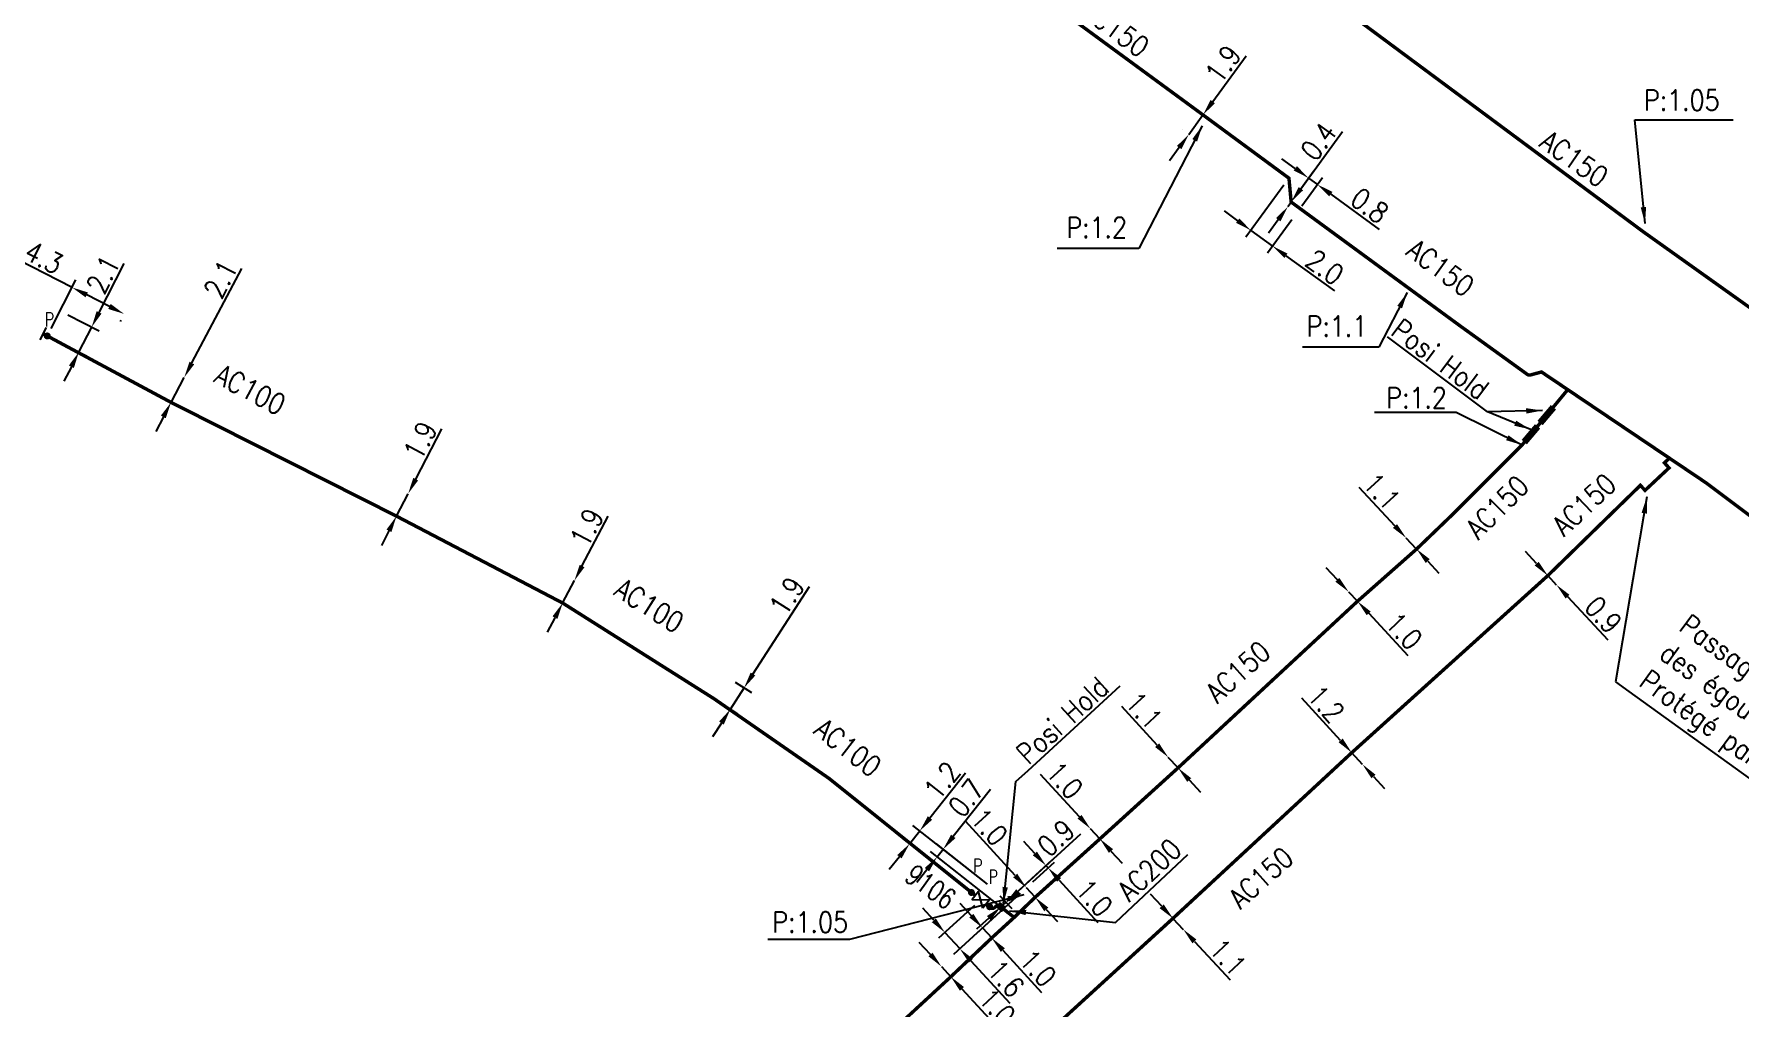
# Model space of a CAD drawing. Header units: millimetres. Extents: x 160996 to 162003, y 120996 to 122000.
# Drawn here: x 161123.2 to 161247.6, y 121717.1 to 121788.2 of the extents above; entities that cross this region are included whole.
import ezdxf
from ezdxf.enums import TextEntityAlignment as Align

# ---------------------------------------------------------------- set-up
doc = ezdxf.new("R2010")
doc.units = ezdxf.units.MM
doc.header["$PDMODE"] = 34
doc.linetypes.add('L_100_AP', pattern=[14, 10, -1.5, 1, -1.5])
doc.layers.get('0').update_dxf_attribs({"linetype": 'CONTINUOUS'})
doc.layers.get('Defpoints').update_dxf_attribs({"linetype": 'CONTINUOUS'})
for name, color, linetype in [('L_140', 3, 'CONTINUOUS'), ('L_300', 7, 'CONTINUOUS'), ('L_340', 7, 'CONTINUOUS'), ('L_400', 7, 'CONTINUOUS')]:
    doc.layers.add(name, color=color, linetype=linetype)
doc.styles.add('G_ROMANS', font='ROMANS.SHX', dxfattribs={"width": 0.75})
doc.styles.get("Standard").update_dxf_attribs({"font": 'romans.shx', "width": 0.85})
doc.dimstyles.get("Standard").update_dxf_attribs({"dimtxt": 1.5, "dimasz": 1.2, "dimexe": 0.625, "dimexo": 0.625, "dimgap": 0.25, "dimtad": 1, "dimdec": 1, "dimzin": 0, "dimdsep": 46, "dimtxsty": 'Standard', "dimcen": -0.5, "dimadec": 0, "dimazin": 0, "dimtfac": 1, "dimtdec": 1, "dimtmove": 0, "dimatfit": 3, "dimfxl": 0, "dimtolj": 1, "dimtzin": 0, "dimarcsym": 0})

# ---------------------------------------------------------------- blocks, each defined once
blk = doc.blocks.new('*D93')
at = {"layer": 'Defpoints', "color": 0, "linetype": 'Continuous', "transparency": 16777216}
for p in [(161129.75, 121767.75), (161129.81, 121767.85), (161124.15, 121766.14)]:
    blk.add_point(p, dxfattribs=at)
at = {"layer": 'L_340', "color": 0, "linetype": 'Continuous', "lineweight": -2, "transparency": 16777216}
for p, q in [((161125.96, 121769.68), (161122.03, 121771.69)), ((161124.44, 121766.69), (161126.24, 121770.24)), ((161128.69, 121768.29), (161127.03, 121769.14)), ((161129.52, 121767.29), (161129.47, 121767.19))]:
    blk.add_line(p, q, dxfattribs=at)
at = {"layer": 'L_340', "color": 0, "linetype": 'Continuous', "transparency": 16777216}
for points in [[(161127.12, 121769.31), (161126.94, 121768.96), (161125.96, 121769.68)], [(161128.78, 121768.47), (161128.59, 121768.11), (161129.75, 121767.75)]]:
    blk.add_solid(points, dxfattribs=at)
at = {"layer": 'L_340', "color": 0, "linetype": 'Continuous', "transparency": 16777216, "insert": (161123.89, 121771.86), "char_height": 1.5, "attachment_point": 5, "rotation": 332.9696}
blk.add_mtext('\\A1;4.3', dxfattribs=at)
blk = doc.blocks.new('*D94')
at = {"layer": 'Defpoints', "color": 0, "linetype": 'Continuous', "transparency": 16777216}
for p in [(161125.08, 121767.96), (161124.15, 121766.14), (161126.45, 121764.96)]:
    blk.add_point(p, dxfattribs=at)
at = {"layer": 'L_340', "color": 0, "linetype": 'Continuous', "lineweight": -2, "transparency": 16777216}
for p, q in [((161127.93, 121767.86), (161129.75, 121771.43)), ((161125.64, 121767.68), (161127.94, 121766.51)), ((161124.71, 121765.85), (161127.01, 121764.68)), ((161126.45, 121764.96), (161127.39, 121766.79)), ((161125.91, 121763.89), (161125.36, 121762.83))]:
    blk.add_line(p, q, dxfattribs=at)
at = {"layer": 'L_340', "color": 0, "linetype": 'Continuous', "transparency": 16777216}
for points in [[(161127.75, 121767.95), (161128.11, 121767.77), (161127.39, 121766.79)], [(161125.73, 121763.99), (161126.09, 121763.8), (161126.45, 121764.96)]]:
    blk.add_solid(points, dxfattribs=at)
at = {"layer": 'L_340', "color": 0, "linetype": 'Continuous', "transparency": 16777216, "insert": (161128.22, 121770.63), "char_height": 1.5, "attachment_point": 5, "rotation": 62.9696}
blk.add_mtext('\\A1;2.1', dxfattribs=at)
blk = doc.blocks.new('*D95')
at = {"layer": 'Defpoints', "color": 0, "linetype": 'Continuous', "transparency": 16777216}
for p in [(161134.14, 121763.11), (161134.14, 121763.11), (161133.18, 121761.29)]:
    blk.add_point(p, dxfattribs=at)
at = {"layer": 'L_140', "color": 0, "linetype": 'Continuous', "lineweight": -2, "transparency": 16777216}
for p, q in [((161134.7, 121764.17), (161138.34, 121771.06)), ((161133.18, 121761.29), (161134.14, 121763.11)), ((161132.62, 121760.23), (161132.06, 121759.17))]:
    blk.add_line(p, q, dxfattribs=at)
at = {"layer": 'L_140', "color": 0, "linetype": 'Continuous', "transparency": 16777216}
for points in [[(161134.52, 121764.26), (161134.87, 121764.07), (161134.14, 121763.11)], [(161132.44, 121760.33), (161132.79, 121760.14), (161133.18, 121761.29)]]:
    blk.add_solid(points, dxfattribs=at)
at = {"layer": 'L_140', "color": 0, "linetype": 'Continuous', "transparency": 16777216, "insert": (161136.8, 121770.29), "char_height": 1.5, "attachment_point": 5, "rotation": 62.1406}
blk.add_mtext('\\A1;2.1', dxfattribs=at)
blk = doc.blocks.new('*D96')
at = {"layer": 'Defpoints', "color": 0, "linetype": 'Continuous', "transparency": 16777216}
for p in [(161150.47, 121754.63), (161150.47, 121754.63), (161149.62, 121752.99)]:
    blk.add_point(p, dxfattribs=at)
at = {"layer": 'L_140', "color": 0, "linetype": 'Continuous', "lineweight": -2, "transparency": 16777216}
for p, q in [((161151.03, 121755.7), (161152.92, 121759.36)), ((161149.62, 121752.99), (161150.47, 121754.63)), ((161149.07, 121751.92), (161148.52, 121750.86))]:
    blk.add_line(p, q, dxfattribs=at)
at = {"layer": 'L_140', "color": 0, "linetype": 'Continuous', "transparency": 16777216}
for points in [[(161150.85, 121755.79), (161151.2, 121755.6), (161150.47, 121754.63)], [(161148.89, 121752.01), (161149.25, 121751.83), (161149.62, 121752.99)]]:
    blk.add_solid(points, dxfattribs=at)
at = {"layer": 'L_140', "color": 0, "linetype": 'Continuous', "transparency": 16777216, "insert": (161151.36, 121758.52), "char_height": 1.5, "attachment_point": 5, "rotation": 62.6291}
blk.add_mtext('\\A1;1.9', dxfattribs=at)
blk = doc.blocks.new('*D97')
at = {"layer": 'Defpoints', "color": 0, "linetype": 'Continuous', "transparency": 16777216}
for p in [(161162.6, 121748.29), (161162.6, 121748.29), (161161.74, 121746.65)]:
    blk.add_point(p, dxfattribs=at)
at = {"layer": 'L_140', "color": 0, "linetype": 'Continuous', "lineweight": -2, "transparency": 16777216}
for p, q in [((161163.15, 121749.35), (161165.07, 121753)), ((161161.74, 121746.65), (161162.6, 121748.29)), ((161161.18, 121745.58), (161160.62, 121744.52))]:
    blk.add_line(p, q, dxfattribs=at)
at = {"layer": 'L_140', "color": 0, "linetype": 'Continuous', "transparency": 16777216}
for points in [[(161162.98, 121749.44), (161163.33, 121749.26), (161162.6, 121748.29)], [(161161, 121745.68), (161161.36, 121745.49), (161161.74, 121746.65)]]:
    blk.add_solid(points, dxfattribs=at)
at = {"layer": 'L_140', "color": 0, "linetype": 'Continuous', "transparency": 16777216, "insert": (161163.5, 121752.17), "char_height": 1.5, "attachment_point": 5, "rotation": 62.3356}
blk.add_mtext('\\A1;1.9', dxfattribs=at)
blk = doc.blocks.new('*D98')
at = {"layer": 'Defpoints', "color": 0, "linetype": 'Continuous', "transparency": 16777216}
for p in [(161173.79, 121741.22), (161172.79, 121739.66), (161174.97, 121740.46)]:
    blk.add_point(p, dxfattribs=at)
at = {"layer": 'L_140', "color": 0, "linetype": 'Continuous', "lineweight": -2, "transparency": 16777216}
for p, q in [((161175.62, 121741.47), (161179.73, 121747.86)), ((161174.32, 121740.88), (161175.5, 121740.12)), ((161173.97, 121738.9), (161174.97, 121740.46)), ((161173.32, 121739.32), (161174.5, 121738.56)), ((161173.32, 121737.89), (161172.67, 121736.88))]:
    blk.add_line(p, q, dxfattribs=at)
at = {"layer": 'L_140', "color": 0, "linetype": 'Continuous', "transparency": 16777216}
for points in [[(161175.45, 121741.58), (161175.79, 121741.36), (161174.97, 121740.46)], [(161173.15, 121738), (161173.49, 121737.78), (161173.97, 121738.9)]]:
    blk.add_solid(points, dxfattribs=at)
at = {"layer": 'L_140', "color": 0, "linetype": 'Continuous', "transparency": 16777216, "insert": (161178.1, 121747.17), "char_height": 1.5, "attachment_point": 5, "rotation": 57.2525}
blk.add_mtext('\\A1;1.9', dxfattribs=at)
blk = doc.blocks.new('L_340_07')
at = {"color": 0, "linetype": 'Continuous', "const_width": 0.25, "flags": 128}
blk.add_lwpolyline([(0, 0), (0.35, 0)], dxfattribs=at)
at = {"color": 0, "linetype": 'Continuous', "flags": 128}
blk.add_lwpolyline([(0.35, -0.5), (0.35, 0.5)], dxfattribs=at)
at = {"color": 0, "linetype": 'Continuous', "width": 0.75, "flags": 3}
for tag, p in [('DEF_LEG', (0.72, -3.47)), ('DEF_COUP', (0.72, -5.97)), ('DEF_TYPE', (0.72, -8.47))]:
    blk.add_attdef(tag, text='', height=1.2, dxfattribs=at).set_placement(p, align=Align.MIDDLE)
blk = doc.blocks.new('*D365')
at = {"layer": 'Defpoints', "color": 0, "linetype": 'Continuous', "transparency": 16777216}
for p in [(161233.59, 121748.65), (161234.21, 121747.99), (161234.21, 121747.99)]:
    blk.add_point(p, dxfattribs=at)
at = {"layer": 'L_140', "color": 0, "linetype": 'Continuous', "lineweight": -2, "transparency": 16777216}
for p, q in [((161232.77, 121749.53), (161231.95, 121750.4)), ((161233.59, 121748.65), (161234.21, 121747.99)), ((161235.03, 121747.12), (161237.97, 121743.97))]:
    blk.add_line(p, q, dxfattribs=at)
at = {"layer": 'L_140', "color": 0, "linetype": 'Continuous', "transparency": 16777216}
for points in [[(161232.92, 121749.66), (161232.63, 121749.39), (161233.59, 121748.65)], [(161235.17, 121747.25), (161234.88, 121746.98), (161234.21, 121747.99)]]:
    blk.add_solid(points, dxfattribs=at)
at = {"layer": 'L_140', "color": 0, "linetype": 'Continuous', "transparency": 16777216, "insert": (161237.64, 121745.79), "char_height": 1.5, "attachment_point": 5, "rotation": 313.1009}
blk.add_mtext('\\A1;0.9', dxfattribs=at)
blk = doc.blocks.new('*D366')
at = {"layer": 'Defpoints', "color": 0, "linetype": 'Continuous', "transparency": 16777216}
for p in [(161206.25, 121723.64), (161207, 121722.84), (161207, 121722.84)]:
    blk.add_point(p, dxfattribs=at)
at = {"layer": 'L_140', "color": 0, "linetype": 'Continuous', "lineweight": -2, "transparency": 16777216}
for p, q in [((161205.43, 121724.52), (161204.61, 121725.4)), ((161206.25, 121723.64), (161207, 121722.84)), ((161207.82, 121721.96), (161210.42, 121719.16))]:
    blk.add_line(p, q, dxfattribs=at)
at = {"layer": 'L_140', "color": 0, "linetype": 'Continuous', "transparency": 16777216}
for points in [[(161205.58, 121724.66), (161205.28, 121724.38), (161206.25, 121723.64)], [(161207.96, 121722.1), (161207.67, 121721.82), (161207, 121722.84)]]:
    blk.add_solid(points, dxfattribs=at)
at = {"layer": 'L_140', "color": 0, "linetype": 'Continuous', "transparency": 16777216, "insert": (161210.26, 121720.8), "char_height": 1.5, "attachment_point": 5, "rotation": 312.9841}
blk.add_mtext('\\A1;1.1', dxfattribs=at)
blk = doc.blocks.new('*D383')
at = {"layer": 'Defpoints', "color": 0, "linetype": 'Continuous', "transparency": 16777216}
for p in [(161223.27, 121751.39), (161223.27, 121751.39), (161224.02, 121750.59)]:
    blk.add_point(p, dxfattribs=at)
at = {"layer": 'L_140', "color": 0, "linetype": 'Continuous', "lineweight": -2, "transparency": 16777216}
for p, q in [((161222.45, 121752.27), (161219.84, 121755.07)), ((161224.02, 121750.59), (161223.27, 121751.39)), ((161224.84, 121749.71), (161225.65, 121748.83))]:
    blk.add_line(p, q, dxfattribs=at)
at = {"layer": 'L_140', "color": 0, "linetype": 'Continuous', "transparency": 16777216}
for points in [[(161222.59, 121752.41), (161222.3, 121752.13), (161223.27, 121751.39)], [(161224.98, 121749.85), (161224.69, 121749.57), (161224.02, 121750.59)]]:
    blk.add_solid(points, dxfattribs=at)
at = {"layer": 'L_140', "color": 0, "linetype": 'Continuous', "transparency": 16777216, "insert": (161221.47, 121754.79), "char_height": 1.5, "attachment_point": 5, "rotation": 312.9905}
blk.add_mtext('\\A1;1.1', dxfattribs=at)
blk = doc.blocks.new('*D384')
at = {"layer": 'Defpoints', "color": 0, "linetype": 'Continuous', "transparency": 16777216}
for p in [(161219.06, 121747.47), (161219.06, 121747.47), (161219.71, 121746.78)]:
    blk.add_point(p, dxfattribs=at)
at = {"layer": 'L_140', "color": 0, "linetype": 'Continuous', "lineweight": -2, "transparency": 16777216}
for p, q in [((161218.24, 121748.35), (161217.42, 121749.23)), ((161219.06, 121747.47), (161219.71, 121746.78)), ((161220.53, 121745.9), (161223.38, 121742.83))]:
    blk.add_line(p, q, dxfattribs=at)
at = {"layer": 'L_140', "color": 0, "linetype": 'Continuous', "transparency": 16777216}
for points in [[(161218.39, 121748.48), (161218.09, 121748.21), (161219.06, 121747.47)], [(161220.67, 121746.03), (161220.38, 121745.76), (161219.71, 121746.78)]]:
    blk.add_solid(points, dxfattribs=at)
at = {"layer": 'L_140', "color": 0, "linetype": 'Continuous', "transparency": 16777216, "insert": (161223.09, 121744.61), "char_height": 1.5, "attachment_point": 5, "rotation": 312.9905}
blk.add_mtext('\\A1;1.0', dxfattribs=at)
blk = doc.blocks.new('*D385')
at = {"layer": 'Defpoints', "color": 0, "linetype": 'Continuous', "transparency": 16777216}
for p in [(161205.91, 121735.39), (161205.91, 121735.39), (161206.62, 121734.62)]:
    blk.add_point(p, dxfattribs=at)
at = {"layer": 'L_140', "color": 0, "linetype": 'Continuous', "lineweight": -2, "transparency": 16777216}
for p, q in [((161205.1, 121736.27), (161202.51, 121739.09)), ((161206.62, 121734.62), (161205.91, 121735.39)), ((161207.43, 121733.74), (161208.25, 121732.85))]:
    blk.add_line(p, q, dxfattribs=at)
at = {"layer": 'L_140', "color": 0, "linetype": 'Continuous', "transparency": 16777216}
for points in [[(161205.24, 121736.41), (161204.95, 121736.14), (161205.91, 121735.39)], [(161207.58, 121733.87), (161207.29, 121733.6), (161206.62, 121734.62)]]:
    blk.add_solid(points, dxfattribs=at)
at = {"layer": 'L_140', "color": 0, "linetype": 'Continuous', "transparency": 16777216, "insert": (161204.13, 121738.8), "char_height": 1.5, "attachment_point": 5, "rotation": 312.6316}
blk.add_mtext('\\A1;1.1', dxfattribs=at)
blk = doc.blocks.new('*D386')
at = {"layer": 'Defpoints', "color": 0, "linetype": 'Continuous', "transparency": 16777216}
for p in [(161200.24, 121730.17), (161200.24, 121730.17), (161200.92, 121729.44)]:
    blk.add_point(p, dxfattribs=at)
at = {"layer": 'L_140', "color": 0, "linetype": 'Continuous', "lineweight": -2, "transparency": 16777216}
for p, q in [((161199.43, 121731.06), (161196.6, 121734.15)), ((161200.92, 121729.44), (161200.24, 121730.17)), ((161201.73, 121728.55), (161202.54, 121727.67))]:
    blk.add_line(p, q, dxfattribs=at)
at = {"layer": 'L_140', "color": 0, "linetype": 'Continuous', "transparency": 16777216}
for points in [[(161199.58, 121731.19), (161199.29, 121730.92), (161200.24, 121730.17)], [(161201.88, 121728.69), (161201.58, 121728.42), (161200.92, 121729.44)]]:
    blk.add_solid(points, dxfattribs=at)
at = {"layer": 'L_140', "color": 0, "linetype": 'Continuous', "transparency": 16777216, "insert": (161198.35, 121733.72), "char_height": 1.5, "attachment_point": 5, "rotation": 312.5077}
blk.add_mtext('\\A1;1.0', dxfattribs=at)
blk = doc.blocks.new('*D387')
at = {"layer": 'Defpoints', "color": 0, "linetype": 'Continuous', "transparency": 16777216}
for p in [(161195.56, 121725.88), (161195.56, 121725.88), (161196.2, 121725.18)]:
    blk.add_point(p, dxfattribs=at)
at = {"layer": 'L_140', "color": 0, "linetype": 'Continuous', "lineweight": -2, "transparency": 16777216}
for p, q in [((161194.75, 121726.76), (161191.11, 121730.73)), ((161196.2, 121725.18), (161195.56, 121725.88)), ((161197.01, 121724.29), (161197.82, 121723.41))]:
    blk.add_line(p, q, dxfattribs=at)
at = {"layer": 'L_140', "color": 0, "linetype": 'Continuous', "transparency": 16777216}
for points in [[(161194.89, 121726.9), (161194.6, 121726.63), (161195.56, 121725.88)], [(161197.16, 121724.43), (161196.86, 121724.16), (161196.2, 121725.18)]]:
    blk.add_solid(points, dxfattribs=at)
at = {"layer": 'L_140', "color": 0, "linetype": 'Continuous', "transparency": 16777216, "insert": (161192.85, 121730.31), "char_height": 1.5, "attachment_point": 5, "rotation": 312.5077}
blk.add_mtext('\\A1;1.0', dxfattribs=at)
blk = doc.blocks.new('*D388')
at = {"layer": 'Defpoints', "color": 0, "linetype": 'Continuous', "transparency": 16777216}
for p in [(161189.49, 121728.68), (161193.21, 121725.75), (161194.67, 121723.71)]:
    blk.add_point(p, dxfattribs=at)
at = {"layer": 'L_140', "color": 0, "linetype": 'Continuous', "lineweight": -2, "transparency": 16777216}
for p, q in [((161190.23, 121729.63), (161192.94, 121733.06)), ((161194.18, 121724.1), (161188.56, 121728.52)), ((161192.72, 121726.14), (161189, 121729.07)), ((161189.05, 121728.13), (161189.49, 121728.68)), ((161188.31, 121727.19), (161187.57, 121726.25))]:
    blk.add_line(p, q, dxfattribs=at)
at = {"layer": 'L_140', "color": 0, "linetype": 'Continuous', "transparency": 16777216}
for points in [[(161190.07, 121729.75), (161190.39, 121729.5), (161189.49, 121728.68)], [(161188.15, 121727.32), (161188.47, 121727.07), (161189.05, 121728.13)]]:
    blk.add_solid(points, dxfattribs=at)
at = {"layer": 'L_140', "color": 0, "linetype": 'Continuous', "transparency": 16777216, "insert": (161191.17, 121732.43), "char_height": 1.5, "attachment_point": 5, "rotation": 51.7539}
blk.add_mtext('\\A1;0.7', dxfattribs=at)
blk = doc.blocks.new('*D389')
at = {"layer": 'Defpoints', "color": 0, "linetype": 'Continuous', "transparency": 16777216}
for p in [(161195.56, 121725.88), (161192.36, 121722.95), (161193.03, 121722.21)]:
    blk.add_point(p, dxfattribs=at)
at = {"layer": 'L_140', "color": 0, "linetype": 'Continuous', "lineweight": -2, "transparency": 16777216}
for p, q in [((161191.55, 121723.83), (161190.74, 121724.72)), ((161195.1, 121725.46), (161191.9, 121722.52)), ((161192.36, 121722.95), (161193.03, 121722.21)), ((161193.84, 121721.32), (161196.67, 121718.24))]:
    blk.add_line(p, q, dxfattribs=at)
at = {"layer": 'L_140', "color": 0, "linetype": 'Continuous', "transparency": 16777216}
for points in [[(161191.69, 121723.97), (161191.4, 121723.7), (161192.36, 121722.95)], [(161193.99, 121721.46), (161193.7, 121721.19), (161193.03, 121722.21)]]:
    blk.add_solid(points, dxfattribs=at)
at = {"layer": 'L_140', "color": 0, "linetype": 'Continuous', "transparency": 16777216, "insert": (161196.4, 121720.01), "char_height": 1.5, "attachment_point": 5, "rotation": 312.5077}
blk.add_mtext('\\A1;1.0', dxfattribs=at)
blk = doc.blocks.new('*D390')
at = {"layer": 'Defpoints', "color": 0, "linetype": 'Continuous', "transparency": 16777216}
for p in [(161187.79, 121730.03), (161192.23, 121725), (161193.21, 121725.75)]:
    blk.add_point(p, dxfattribs=at)
at = {"layer": 'L_300', "color": 0, "linetype": 'Continuous', "lineweight": -2, "transparency": 16777216}
for p, q in [((161188.53, 121730.97), (161191.12, 121734.26)), ((161187.04, 121729.08), (161187.79, 121730.03)), ((161192.72, 121726.14), (161187.29, 121730.41)), ((161191.74, 121725.38), (161186.55, 121729.47)), ((161186.3, 121728.14), (161185.56, 121727.2))]:
    blk.add_line(p, q, dxfattribs=at)
at = {"layer": 'L_300', "color": 0, "linetype": 'Continuous', "transparency": 16777216}
for points in [[(161188.37, 121731.09), (161188.69, 121730.84), (161187.79, 121730.03)], [(161186.14, 121728.26), (161186.46, 121728.02), (161187.04, 121729.08)]]:
    blk.add_solid(points, dxfattribs=at)
at = {"layer": 'L_300', "color": 0, "linetype": 'Continuous', "transparency": 16777216, "insert": (161189.41, 121733.7), "char_height": 1.5, "attachment_point": 5, "rotation": 51.7539}
blk.add_mtext('\\A1;1.2', dxfattribs=at)
blk = doc.blocks.new('*D391')
at = {"layer": 'Defpoints', "color": 0, "linetype": 'Continuous', "transparency": 16777216}
for p in [(161192.23, 121725), (161195.56, 121725.88), (161190.7, 121721.43)]:
    blk.add_point(p, dxfattribs=at)
at = {"layer": 'L_300', "color": 0, "linetype": 'Continuous', "lineweight": -2, "transparency": 16777216}
for p, q in [((161195.1, 121725.46), (161190.24, 121721.01)), ((161188.81, 121723.5), (161188, 121724.38)), ((161191.77, 121724.57), (161189.16, 121722.19)), ((161189.62, 121722.61), (161190.7, 121721.43)), ((161191.51, 121720.55), (161194.35, 121717.46))]:
    blk.add_line(p, q, dxfattribs=at)
at = {"layer": 'L_300', "color": 0, "linetype": 'Continuous', "transparency": 16777216}
for points in [[(161188.96, 121723.63), (161188.66, 121723.36), (161189.62, 121722.61)], [(161191.66, 121720.68), (161191.37, 121720.41), (161190.7, 121721.43)]]:
    blk.add_solid(points, dxfattribs=at)
at = {"layer": 'L_300', "color": 0, "linetype": 'Continuous', "transparency": 16777216, "insert": (161194.07, 121719.24), "char_height": 1.5, "attachment_point": 5, "rotation": 312.5077}
blk.add_mtext('\\A1;1.6', dxfattribs=at)
blk = doc.blocks.new('*D392')
at = {"layer": 'Defpoints', "color": 0, "linetype": 'Continuous', "transparency": 16777216}
for p in [(161189.37, 121720.12), (161189.37, 121720.12), (161190.05, 121719.38)]:
    blk.add_point(p, dxfattribs=at)
at = {"layer": 'L_140', "color": 0, "linetype": 'Continuous', "lineweight": -2, "transparency": 16777216}
for p, q in [((161188.56, 121721), (161187.75, 121721.89)), ((161189.37, 121720.12), (161190.05, 121719.38)), ((161190.86, 121718.5), (161193.69, 121715.41))]:
    blk.add_line(p, q, dxfattribs=at)
at = {"layer": 'L_140', "color": 0, "linetype": 'Continuous', "transparency": 16777216}
for points in [[(161188.71, 121721.14), (161188.42, 121720.87), (161189.37, 121720.12)], [(161191.01, 121718.63), (161190.71, 121718.36), (161190.05, 121719.38)]]:
    blk.add_solid(points, dxfattribs=at)
at = {"layer": 'L_140', "color": 0, "linetype": 'Continuous', "transparency": 16777216, "insert": (161193.42, 121717.18), "char_height": 1.5, "attachment_point": 5, "rotation": 312.4895}
blk.add_mtext('\\A1;1.0', dxfattribs=at)
blk = doc.blocks.new('*D393')
at = {"layer": 'Defpoints', "color": 0, "linetype": 'Continuous', "transparency": 16777216}
for p in [(161197.14, 121727.33), (161195.56, 121725.88), (161193.7, 121724.47)]:
    blk.add_point(p, dxfattribs=at)
at = {"layer": 'L_340', "color": 0, "linetype": 'Continuous', "lineweight": -2, "transparency": 16777216}
for p, q in [((161196.18, 121728.37), (161195.37, 121729.26)), ((161194.16, 121724.89), (161197.45, 121727.91)), ((161196.02, 121726.3), (161197.6, 121727.75)), ((161196.99, 121727.49), (161197.14, 121727.33)), ((161197.95, 121726.44), (161200.78, 121723.35))]:
    blk.add_line(p, q, dxfattribs=at)
at = {"layer": 'L_340', "color": 0, "linetype": 'Continuous', "transparency": 16777216}
for points in [[(161196.33, 121728.51), (161196.03, 121728.24), (161196.99, 121727.49)], [(161198.1, 121726.58), (161197.8, 121726.31), (161197.14, 121727.33)]]:
    blk.add_solid(points, dxfattribs=at)
at = {"layer": 'L_340', "color": 0, "linetype": 'Continuous', "transparency": 16777216, "insert": (161200.51, 121725.13), "char_height": 1.5, "attachment_point": 5, "rotation": 312.5077}
blk.add_mtext('\\A1;1.0', dxfattribs=at)
blk = doc.blocks.new('L_300_09')
at = {"color": 0, "linetype": 'Continuous', "flags": 128}
blk.add_lwpolyline([(0.5, -0.38), (-0.5, 0.38), (-0.5, -0.38), (0.5, 0.38), (0.5, -0.38)], dxfattribs=at)
at = {"color": 0, "linetype": 'Continuous', "width": 0.75}
blk.add_attdef('NUM', text='', height=1, dxfattribs=at).set_placement((0, 1.69), align=Align.MIDDLE_CENTER)
at = {"color": 0, "linetype": 'Continuous', "width": 0.75, "flags": 3}
for tag, p in [('DEF_LEG', (0, -5)), ('DEF_COUP', (0, -7.5)), ('DEF_TYPE', (0, -10))]:
    blk.add_attdef(tag, text='', height=1.2, dxfattribs=at).set_placement(p, align=Align.MIDDLE)
blk = doc.blocks.new('*D413')
at = {"layer": 'Defpoints', "color": 0, "linetype": 'Continuous', "transparency": 16777216}
for p in [(161219.29, 121735.73), (161220.07, 121734.88), (161220.07, 121734.88)]:
    blk.add_point(p, dxfattribs=at)
at = {"layer": 'L_140', "color": 0, "linetype": 'Continuous', "lineweight": -2, "transparency": 16777216}
for p, q in [((161218.48, 121736.62), (161215.66, 121739.72)), ((161220.07, 121734.88), (161219.29, 121735.73)), ((161220.87, 121734), (161221.68, 121733.11))]:
    blk.add_line(p, q, dxfattribs=at)
at = {"layer": 'L_140', "color": 0, "linetype": 'Continuous', "transparency": 16777216}
for points in [[(161218.63, 121736.76), (161218.33, 121736.49), (161219.29, 121735.73)], [(161221.02, 121734.13), (161220.73, 121733.86), (161220.07, 121734.88)]]:
    blk.add_solid(points, dxfattribs=at)
at = {"layer": 'L_140', "color": 0, "linetype": 'Continuous', "transparency": 16777216, "insert": (161217.41, 121739.29), "char_height": 1.5, "attachment_point": 5, "rotation": 312.341}
blk.add_mtext('\\A1;1.2', dxfattribs=at)
blk = doc.blocks.new('*D414')
at = {"layer": 'Defpoints', "color": 0, "linetype": 'Continuous', "transparency": 16777216}
for p in [(161193.21, 121725.75), (161194.07, 121724.81), (161193.7, 121724.47)]:
    blk.add_point(p, dxfattribs=at)
at = {"layer": 'L_340', "color": 0, "linetype": 'Continuous', "lineweight": -2, "transparency": 16777216}
for p, q in [((161194.96, 121725.62), (161199.54, 121729.82)), ((161193.63, 121725.29), (161194.49, 121724.35)), ((161193.7, 121724.47), (161194.07, 121724.81)), ((161192.82, 121723.66), (161191.93, 121722.85))]:
    blk.add_line(p, q, dxfattribs=at)
at = {"layer": 'L_340', "color": 0, "linetype": 'Continuous', "transparency": 16777216}
for points in [[(161194.82, 121725.77), (161195.09, 121725.47), (161194.07, 121724.81)], [(161192.68, 121723.81), (161192.95, 121723.51), (161193.7, 121724.47)]]:
    blk.add_solid(points, dxfattribs=at)
at = {"layer": 'L_340', "color": 0, "linetype": 'Continuous', "transparency": 16777216, "insert": (161197.72, 121729.51), "char_height": 1.5, "attachment_point": 5, "rotation": 42.5077}
blk.add_mtext('\\A1;0.9', dxfattribs=at)
blk = doc.blocks.new('*D433')
at = {"layer": 'Defpoints', "color": 0, "linetype": 'Continuous', "transparency": 16777216}
for p in [(161208.44, 121782.27), (161207.41, 121780.85), (161207.41, 121780.85)]:
    blk.add_point(p, dxfattribs=at)
at = {"layer": 'L_140', "color": 0, "linetype": 'Continuous', "lineweight": -2, "transparency": 16777216}
for p, q in [((161209.15, 121783.24), (161211.58, 121786.58)), ((161207.41, 121780.85), (161208.44, 121782.27)), ((161207.94, 121782.64), (161207.94, 121782.64)), ((161206.91, 121781.22), (161206.91, 121781.22)), ((161206.7, 121779.88), (161206, 121778.91))]:
    blk.add_line(p, q, dxfattribs=at)
at = {"layer": 'L_140', "color": 0, "linetype": 'Continuous', "transparency": 16777216}
for points in [[(161208.99, 121783.36), (161209.31, 121783.12), (161208.44, 121782.27)], [(161206.54, 121780), (161206.87, 121779.77), (161207.41, 121780.85)]]:
    blk.add_solid(points, dxfattribs=at)
at = {"layer": 'L_140', "color": 0, "linetype": 'Continuous', "transparency": 16777216, "insert": (161209.91, 121785.98), "char_height": 1.5, "attachment_point": 5, "rotation": 53.9337}
blk.add_mtext('\\A1;1.9', dxfattribs=at)
blk = doc.blocks.new('*D434')
at = {"layer": 'Defpoints', "color": 0, "linetype": 'Continuous', "transparency": 16777216}
for p in [(161214.71, 121777.65), (161215.28, 121775.12), (161213.52, 121772.7)]:
    blk.add_point(p, dxfattribs=at)
at = {"layer": 'L_140', "color": 0, "linetype": 'Continuous', "lineweight": -2, "transparency": 16777216}
for p, q in [((161214.34, 121777.14), (161211.57, 121773.34)), ((161210.97, 121774.55), (161210, 121775.26)), ((161214.91, 121774.62), (161213.15, 121772.19)), ((161211.94, 121773.84), (161213.52, 121772.7)), ((161214.49, 121771.99), (161218.02, 121769.42))]:
    blk.add_line(p, q, dxfattribs=at)
at = {"layer": 'L_140', "color": 0, "linetype": 'Continuous', "transparency": 16777216}
for points in [[(161211.09, 121774.71), (161210.85, 121774.39), (161211.94, 121773.84)], [(161214.6, 121772.15), (161214.37, 121771.83), (161213.52, 121772.7)]]:
    blk.add_solid(points, dxfattribs=at)
at = {"layer": 'L_140', "color": 0, "linetype": 'Continuous', "transparency": 16777216, "insert": (161217.33, 121771.16), "char_height": 1.5, "attachment_point": 5, "rotation": 323.9337}
blk.add_mtext('\\A1;2.0', dxfattribs=at)
blk = doc.blocks.new('*D21')
at = {"layer": 'Defpoints', "color": 0, "linetype": 'Continuous', "transparency": 16777216}
for p in [(161216.79, 121777.19), (161214.87, 121775.91), (161215.28, 121775.12)]:
    blk.add_point(p, dxfattribs=at)
at = {"layer": 'L_140', "color": 0, "linetype": 'Continuous', "lineweight": -2, "transparency": 16777216}
for p, q in [((161215.17, 121778.37), (161214.2, 121779.07)), ((161215.24, 121776.42), (161216.51, 121778.17)), ((161215.65, 121775.63), (161217.16, 121777.7)), ((161216.14, 121777.66), (161216.79, 121777.19)), ((161217.76, 121776.48), (161221.29, 121773.91))]:
    blk.add_line(p, q, dxfattribs=at)
at = {"layer": 'L_140', "color": 0, "linetype": 'Continuous', "transparency": 16777216}
for points in [[(161215.29, 121778.53), (161215.06, 121778.21), (161216.14, 121777.66)], [(161217.88, 121776.65), (161217.64, 121776.32), (161216.79, 121777.19)]]:
    blk.add_solid(points, dxfattribs=at)
at = {"layer": 'L_140', "color": 0, "linetype": 'Continuous', "transparency": 16777216, "insert": (161220.6, 121775.65), "char_height": 1.5, "attachment_point": 5, "rotation": 323.9337}
blk.add_mtext('\\A1;0.8', dxfattribs=at)
blk = doc.blocks.new('*D22')
at = {"layer": 'Defpoints', "color": 0, "linetype": 'Continuous', "transparency": 16777216}
for p in [(161214.87, 121775.91), (161214.64, 121775.59), (161214.64, 121775.59)]:
    blk.add_point(p, dxfattribs=at)
at = {"layer": 'L_140', "color": 0, "linetype": 'Continuous', "lineweight": -2, "transparency": 16777216}
for p, q in [((161215.58, 121776.88), (161218.62, 121781.06)), ((161214.64, 121775.59), (161214.87, 121775.91)), ((161213.93, 121774.62), (161213.22, 121773.65))]:
    blk.add_line(p, q, dxfattribs=at)
at = {"layer": 'L_140', "color": 0, "linetype": 'Continuous', "transparency": 16777216}
for points in [[(161215.42, 121777), (161215.74, 121776.77), (161214.87, 121775.91)], [(161213.77, 121774.74), (161214.09, 121774.5), (161214.64, 121775.59)]]:
    blk.add_solid(points, dxfattribs=at)
at = {"layer": 'L_140', "color": 0, "linetype": 'Continuous', "transparency": 16777216, "insert": (161216.86, 121780.34), "char_height": 1.5, "attachment_point": 5, "rotation": 53.9337}
blk.add_mtext('\\A1;0.4', dxfattribs=at)
blk = doc.blocks.new('L_300_12')
at = {"color": 0, "linetype": 'Continuous', "const_width": 0.248, "flags": 128}
blk.add_lwpolyline([(-0.13, 0, 1), (0.13, 0, 1)], format="xyb", close=True, dxfattribs=at)
at = {"linetype": 'Continuous', "style": 'G_ROMANS', "width": 0.75}
blk.add_attdef('P', text='', height=1, dxfattribs=at).set_placement((0, 1.33), align=Align.MIDDLE_CENTER)
at = {"color": 0, "linetype": 'Continuous', "width": 0.75, "flags": 3}
for tag, p in [('DEF_LEG', (0, -5)), ('DEF_COUP', (0, -7.5)), ('DEF_TYPE', (0, -10))]:
    blk.add_attdef(tag, text='', height=1.2, dxfattribs=at).set_placement(p, align=Align.MIDDLE)
blk = doc.blocks.new('L_340_02')
at = {"color": 0, "linetype": 'Continuous'}
blk.add_solid([(-0.75, 0.25), (0.75, 0.25), (-0.75, -0.25), (0.75, -0.25)], dxfattribs=at)
at = {"color": 0, "linetype": 'Continuous', "width": 0.75, "flags": 3}
for tag, p in [('DEF_LEG', (0, -4.75)), ('DEF_COUP', (0, -7.25)), ('DEF_TYPE', (0, -9.75))]:
    blk.add_attdef(tag, text='', height=1.2, dxfattribs=at).set_placement(p, align=Align.MIDDLE)

msp = doc.modelspace()

# ---------------------------------------------------------------- linework, layer by layer
at = {"layer": 'L_140', "linetype": 'L_100_AP', "const_width": 0.25}
msp.add_lwpolyline([(161200.73, 121803.3), (161240.54, 121773.75), (161240.54, 121773.75), (161256.89, 121762.1), (161275.22, 121748.12), (161275.22, 121748.12), (161283.51, 121741.26), (161291.8, 121734.1), (161295.71, 121730.52), (161298.79, 121727.62), (161301.52, 121725.19), (161301.52, 121725.19), (161304, 121726.18), (161305.39, 121724.92), (161311.06, 121719.78), (161309.21, 121717.24), (161309.21, 121717.24), (161313.12, 121713.02), (161320.02, 121705.11), (161326.67, 121697.42), (161333.58, 121689.57), (161340.08, 121679.56)], dxfattribs=at)
msp.add_lwpolyline([(161251.53, 121750.62), (161245.16, 121755.4), (161233.13, 121763.51), (161233.13, 121763.51), (161232.31, 121763.29, -0.225718), (161232.1, 121763.33), (161227.17, 121766.89), (161214.87, 121775.91), (161214.71, 121777.65), (161208.44, 121782.27), (161184.66, 121799.72, 0.091318)], format="xyb", dxfattribs=at)
at = {"layer": 'L_140', "linetype": 'L_100_AP', "flags": 128}
for points in [[(161191.83, 121725.31, 0.25, 0.25, 0), (161181.17, 121733.85, 0.25, 0.25, 0), (161172.79, 121739.66, 0.25, 0.25, 0), (161161.74, 121746.65, 0.25, 0.25, 0), (161149.62, 121752.99, 0.25, 0.25, 0), (161133.18, 121761.29, 0.25, 0.25, 0), (161124.15, 121766.14, 0, 0, 0)], [(161060.74, 121599.53, 0.25, 0.25, 0), (161064.43, 121603.94, 0.25, 0.25, 0), (161089.2, 121627.65, 0.25, 0.25, 0), (161089.86, 121628.26, 0.25, 0.25, 0), (161090.17, 121627.93, 0.25, 0.25, 0), (161093.41, 121630.61, 0.25, 0.25, 0), (161106.37, 121642.48, 0.25, 0.25, 0), (161119.68, 121654.72, 0.25, 0.25, 0), (161130.87, 121664.99, 0.25, 0.25, 0), (161140.03, 121673.32, 0.25, 0.25, 0), (161149.01, 121681.55, 0.25, 0.25, 0), (161157.95, 121689.79, 0.25, 0.25, 0), (161167.38, 121698.62, 0.25, 0.25, 0), (161172.67, 121703.06, 0.25, 0.25, 0), (161175.13, 121705.34, 0.25, 0.25, 0.077184), (161175.22, 121705.46, 0.25, 0.25, 0), (161175.71, 121706.33, 0.25, 0.25, -0.077166), (161175.81, 121706.45, 0.25, 0.25, 0), (161176.85, 121707.42, 0.25, 0.25, 0), (161182.45, 121712.35, 0.25, 0.25, 0), (161190.05, 121719.38, 0.25, 0.25, 0), (161193.03, 121722.21, 0.25, 0.25, 0), (161194.67, 121723.71, 0.25, 0.25, 0), (161196.2, 121725.18, 0.25, 0.25, 0), (161200.92, 121729.44, 0.25, 0.25, 0), (161206.62, 121734.62, 0.25, 0.25, 0), (161219.71, 121746.78, 0.25, 0.25, 0), (161224.02, 121750.59, 0.25, 0.25, 0), (161226.7, 121753.17, 0.25, 0.25, 0), (161227.16, 121753.63, 0.25, 0.25, 0), (161231.71, 121758.18, 0.25, 0.25, 0), (161235.04, 121762.22, 0, 0, 0)], [(161071.3, 121599.75, 0.25, 0.25, 0), (161078.98, 121607.09, 0.25, 0.25, 0), (161085.19, 121612.6, 0.25, 0.25, 0), (161099.5, 121625.97, 0.25, 0.25, 0), (161108.14, 121633.64, 0.25, 0.25, 0), (161116.85, 121641.62, 0.25, 0.25, 0), (161120.57, 121645.2, 0.25, 0.25, 0), (161128.67, 121652.55, 0.25, 0.25, 0), (161138.14, 121661.27, 0.25, 0.25, 0), (161148.04, 121670.27, 0.25, 0.25, 0), (161154.95, 121676.57, 0.25, 0.25, 0), (161156.65, 121678.12, 0.25, 0.25, 0), (161167.82, 121688.51, 0.25, 0.25, 0), (161176.3, 121696.24, 0.25, 0.25, 0), (161182.1, 121701.6, 0.25, 0.25, 0), (161193.21, 121711.71, 0.25, 0.25, 0), (161206.25, 121723.64, 0.25, 0.25, 0), (161219.29, 121735.73, 0.25, 0.25, 0), (161233.59, 121748.65, 0.25, 0.25, 0), (161233.59, 121748.65, 0.25, 0.25, 0), (161233.59, 121748.65, 0.25, 0.25, 0), (161240.34, 121755.24, 0.25, 0.25, 0), (161240.68, 121754.87, 0.25, 0.25, 0), (161242.43, 121756.51, 0.25, 0.25, 0), (161242.09, 121756.88, 0.25, 0.25, 0), (161242.46, 121757.22, 0, 0, 0)]]:
    msp.add_lwpolyline(points, format="xyseb", dxfattribs=at)
at = {"layer": 'L_140', "linetype": 'L_100_AP', "const_width": 0.25, "flags": 128}
msp.add_lwpolyline([(161192.62, 121724.69), (161192.97, 121724.41, 0.361062), (161193.23, 121724.42), (161193.36, 121724.53, -0.361062), (161193.61, 121724.54), (161194.67, 121723.71), (161194.67, 121723.71)], format="xyb", dxfattribs=at)

# ---------------------------------------------------------------- block references
at = {"layer": 'L_300', "ltscale": 0.5}
ref = msp.add_blockref('L_300_12', (161124.15, 121766.14), dxfattribs=dict(at, rotation=334.1795322366173))
ref.add_attrib('P', 'P', dxfattribs={"layer": '0', "linetype": 'Continuous', "height": 1, "style": 'G_ROMANS', "width": 0.75}).set_placement((161124.31, 121767.34), align=Align.MIDDLE_CENTER)
at = {"layer": 'L_300'}
ref = msp.add_blockref('L_300_09', (161192.23, 121725), dxfattribs=dict(at, rotation=321.7538789682646))
ref.add_attrib('NUM', '9106', dxfattribs={"layer": '0', "color": 0, "linetype": 'Continuous', "height": 1.5, "rotation": 324.3772, "width": 0.75}).set_placement((161188.58, 121725.95), align=Align.MIDDLE_CENTER)
at = {"layer": 'L_300', "ltscale": 0.5}
ref = msp.add_blockref('L_300_12', (161191.55, 121725.53), dxfattribs=dict(at, rotation=334.1795322366173))
ref.add_attrib('P', 'P', dxfattribs={"layer": '0', "linetype": 'Continuous', "height": 1, "style": 'G_ROMANS', "width": 0.75}).set_placement((161192.02, 121727.48), align=Align.MIDDLE_CENTER)
ref = msp.add_blockref('L_300_12', (161192.88, 121724.49), dxfattribs=dict(at, rotation=334.1795322366173))
ref.add_attrib('P', 'P', dxfattribs={"layer": '0', "linetype": 'Continuous', "height": 1, "style": 'G_ROMANS', "width": 0.75}).set_placement((161193.14, 121726.67), align=Align.MIDDLE_CENTER)
at = {"layer": 'L_340', "rotation": 151.7828733048038}
msp.add_blockref('L_340_07', (161124.15, 121766.14), dxfattribs=at)
at = {"layer": 'L_340', "ltscale": 0.5, "rotation": 49.67785905671179}
for p in [(161233.51, 121760.36), (161232.36, 121758.97)]:
    msp.add_blockref('L_340_02', p, dxfattribs=at)
at = {"layer": 'L_340', "ltscale": 0.5, "xscale": 0.4, "rotation": 321.173263547659}
msp.add_blockref('L_340_02', (161193.7, 121724.47), dxfattribs=at)

# ---------------------------------------------------------------- texts
at = {"layer": 'L_140', "linetype": 'Continuous', "width": 0.85}
for s, rotation, p in [('AC150', 323.6137, (161199.44, 121789.59)), ('AC150', 324.9954, (161232.86, 121780.01)), ('AC150', 323.6137, (161223.14, 121772.12)), ('AC100', 332.2558, (161136.21, 121762.82)), ('AC150', 43.1009, (161234.77, 121751.44)), ('AC100', 327.7086, (161165.37, 121747.28)), ('AC150', 41.9349, (161209.48, 121739.27)), ('AC100', 322.1877, (161179.95, 121737.18)), ('AC150', 41.9349, (161211.16, 121724.24))]:
    msp.add_text(s, height=1.5, rotation=rotation, dxfattribs=at).set_placement(p)
at = {"layer": 'L_140', "linetype": 'Continuous', "char_height": 1.5}
for s, insert, attachment_point in [('\\A1;P:1.05', (161240.6, 121784.1), 1), ('\\A1;P:1.2', (161202.9, 121773.3), 9), ('\\A1;P:1.1', (161220.42, 121766.1), 9), ('\\A1;P:1.2', (161226.23, 121760.88), 9), ('\\A1;P:1.05', (161182.55, 121722.62), 9)]:
    msp.add_mtext(s, dxfattribs=dict(at, insert=insert, attachment_point=attachment_point))
at = {"layer": 'L_140', "linetype": 'Continuous', "char_height": 1.5, "attachment_point": 7}
for s, insert, rotation in [('\\A1;AC150', (161228.51, 121751.21), 44.9823), ('\\A1;AC200', (161203.07, 121724.79), 43.2772)]:
    msp.add_mtext(s, dxfattribs=dict(at, insert=insert, rotation=rotation))
at = {"layer": 'L_340', "linetype": 'Continuous', "ltscale": 0.5, "insert": (161222.05, 121766.29), "char_height": 1.5, "attachment_point": 7, "rotation": 322.994}
msp.add_mtext('\\A1;Posi Hold', dxfattribs=at)
at = {"layer": 'L_340', "ltscale": 0.5, "insert": (161195.7, 121734.8), "char_height": 1.5, "attachment_point": 7, "rotation": 42.5438}
msp.add_mtext('\\A1;Posi Hold', dxfattribs=at)
at = {"layer": 'L_400', "linetype": 'Continuous', "ltscale": 0.5, "insert": (161239.85, 121740.25), "char_height": 1.5, "attachment_point": 7, "rotation": 324.1297}
msp.add_mtext('\\A1;Passage au-dessus\\Pdes égouts P:0.3m\\PProtégé par un larget', dxfattribs=at)

# ---------------------------------------------------------------- dimensions: what is measured, and where the dimension line sits
at = {"layer": 'L_140', "linetype": 'Continuous'}
dim = msp.add_linear_dim(base=(161207.41, 121780.85), p1=(161208.44, 121782.27), p2=(161207.41, 121780.85), angle=53.9337, text='1.9', dimstyle='Standard', dxfattribs=at)
dim.commit()
dim.dimension.update_dxf_attribs({"geometry": '*D433', "text_midpoint": (161210.72, 121785.39), "dimtype": 160})
for base, p1, p2, angle, picture, middle in [((161214.64, 121775.59), (161214.87, 121775.91), (161214.64, 121775.59), 53.9337, '*D22', (161217.67, 121779.75)), ((161216.79, 121777.19), (161214.87, 121775.91), (161215.28, 121775.12), 143.9337, '*D21', (161220.01, 121774.84)), ((161213.52, 121772.7), (161214.71, 121777.65), (161215.28, 121775.12), 143.9337, '*D434', (161216.74, 121770.35)), ((161134.1368, 121763.1062), (161133.1788, 121761.2938), (161134.1368, 121763.1062), 242.1406, '*D95', (161137.6848, 121769.8188)), ((161150.47, 121754.63), (161149.62, 121752.99), (161150.47, 121754.63), 242.6291, '*D96', (161152.25, 121758.06)), ((161223.27, 121751.39), (161224.02, 121750.59), (161223.27, 121751.39), 312.9905, '*D383', (161220.74, 121754.11)), ((161162.6, 121748.29), (161161.74, 121746.65), (161162.6, 121748.29), 242.3356, '*D97', (161164.39, 121751.71)), ((161234.21, 121747.99), (161233.59, 121748.65), (161234.21, 121747.99), 133.1009, '*D365', (161236.91, 121745.1)), ((161174.9723, 121740.458), (161172.7906, 121739.6615), (161173.7913, 121741.2175), 237.2525, '*D98', (161178.9404, 121746.6277)), ((161219.059, 121747.4702), (161219.7068, 121746.7753), (161219.059, 121747.4702), 312.9905, '*D384', (161222.3625, 121743.9265)), ((161220.0651, 121734.8835), (161219.29053, 121735.73352), (161220.0651, 121734.8835), 132.34103, '*D413', (161216.66732, 121738.61224)), ((161205.9099, 121735.391), (161206.621, 121734.6185), (161205.9099, 121735.391), 312.6316, '*D385', (161203.3955, 121738.1224)), ((161200.24, 121730.17), (161200.92, 121729.44), (161200.24, 121730.17), 312.5077, '*D386', (161197.61, 121733.05)), ((161189.49, 121728.68), (161194.67, 121723.71), (161193.21, 121725.75), 231.7539, '*D388', (161191.95, 121731.81)), ((161195.56, 121725.88), (161196.2, 121725.18), (161195.56, 121725.88), 312.5077, '*D387', (161192.12, 121729.63)), ((161192.36, 121722.95), (161193.03, 121722.21), (161195.56, 121725.88), 312.5077, '*D389', (161195.66, 121719.34)), ((161207, 121722.84), (161206.25, 121723.64), (161207, 121722.84), 132.9841, '*D366', (161209.53, 121720.12)), ((161189.37, 121720.12), (161190.05, 121719.38), (161189.37, 121720.12), 312.4895, '*D392', (161192.68, 121716.51))]:
    dim = msp.add_linear_dim(base=base, p1=p1, p2=p2, angle=angle, dimstyle='Standard', dxfattribs=at)
    dim.commit()
    dim.dimension.update_dxf_attribs({"geometry": picture, "text_midpoint": middle, "dimtype": 160})
at = {"layer": 'L_300', "linetype": 'Continuous'}
for base, p2, angle, picture, middle in [((161187.79, 121730.03), (161193.21, 121725.75), 231.7539, '*D390', (161190.2, 121733.08)), ((161190.7, 121721.43), (161195.56, 121725.88), 132.5077, '*D391', (161193.34, 121718.56))]:
    dim = msp.add_linear_dim(base=base, p1=(161192.23, 121725), p2=p2, angle=angle, dimstyle='Standard', dxfattribs=at)
    dim.commit()
    dim.dimension.update_dxf_attribs({"geometry": picture, "text_midpoint": middle, "dimtype": 160})
at = {"layer": 'L_340', "linetype": 'Continuous'}
for base, p1, p2, angle, picture, middle in [((161129.75, 121767.75), (161124.15, 121766.14), (161129.81, 121767.85), 152.9696, '*D93', (161123.44, 121770.97)), ((161126.4534, 121764.9633), (161125.0829, 121767.9639), (161124.1512, 121766.1378), 62.9696, '*D94', (161129.1136, 121770.1774))]:
    dim = msp.add_linear_dim(base=base, p1=p1, p2=p2, angle=angle, dimstyle='Standard', dxfattribs=at)
    dim.commit()
    dim.dimension.update_dxf_attribs({"geometry": picture, "text_midpoint": middle, "dimtype": 160})
for base, p2, angle, text, picture, middle in [((161194.07, 121724.81), (161193.21, 121725.75), 222.5077, '0.9', '*D414', (161198.4, 121728.77)), ((161197.14, 121727.33), (161195.56, 121725.88), 132.5077, '1.0', '*D393', (161199.77, 121724.46))]:
    dim = msp.add_linear_dim(base=base, p1=(161193.7, 121724.47), p2=p2, angle=angle, text=text, dimstyle='Standard', dxfattribs=at)
    dim.commit()
    dim.dimension.update_dxf_attribs({"geometry": picture, "text_midpoint": middle, "dimtype": 160})

# ---------------------------------------------------------------- leaders
at = {"layer": 'L_140', "linetype": 'Continuous', "annotation_type": 0, "has_hookline": 1}
for points, hookline_direction, text_width in [([(161208.39, 121781.48), (161203.75, 121772.53), (161202.55, 121772.53)], 1, 4.49), ([(161240.68, 121774.34), (161239.94, 121781.9), (161241.14, 121781.9)], 0, 5.71), ([(161223.34, 121769.31), (161221.27, 121765.33), (161220.07, 121765.33)], 1, 4.13), ([(161231.71, 121758.18), (161226.9, 121760.55), (161225.7, 121760.55)], 1, 4.49), ([(161195.38, 121725.36), (161182.67, 121722.11)], 1, 5.71)]:
    msp.add_leader(points, dimstyle='Standard', dxfattribs=dict(at, hookline_direction=hookline_direction, text_width=text_width))
at = {"layer": 'L_140', "linetype": 'Continuous', "annotation_type": 0, "has_hookline": 1, "hookline_direction": 0, "text_width": 5.77, "horizontal_direction": (0.728046, 0.685529, 0)}
msp.add_leader([(161194.34, 121724.2), (161202.06, 121723.35), (161202.94, 121724.17)], dimstyle='Standard', dxfattribs=at)
at = {"layer": 'L_340', "linetype": 'Continuous', "ltscale": 0.5, "annotation_type": 0, "has_hookline": 1, "hookline_direction": 1, "text_width": 8.86, "horizontal_direction": (0.798573, -0.601898, 0)}
msp.add_leader([(161232.32, 121759.32), (161229.18, 121760.6)], dimstyle='Standard', dxfattribs=at)
at = {"layer": 'L_340', "linetype": 'Continuous', "ltscale": 0.5}
msp.add_leader([(161233.21, 121760.7), (161229.18, 121760.6)], dimstyle='Standard', dxfattribs=at)
at = {"layer": 'L_340', "ltscale": 0.5, "annotation_type": 0, "has_hookline": 1, "hookline_direction": 0, "text_width": 8.86, "horizontal_direction": (0.736761, 0.676153, 0)}
msp.add_leader([(161193.89, 121724.73), (161194.8, 121733.63), (161195.69, 121734.44)], dimstyle='Standard', dxfattribs=at)
at = {"layer": 'L_400', "linetype": 'Continuous', "ltscale": 0.5, "annotation_type": 0, "has_hookline": 1, "hookline_direction": 0, "text_width": 21.55, "horizontal_direction": (0.810346, -0.585952, 0)}
msp.add_leader([(161240.82, 121754.39), (161238.53, 121740.9), (161239.5, 121740.2)], dimstyle='Standard', dxfattribs=at)

doc.saveas('drawing.dxf')
